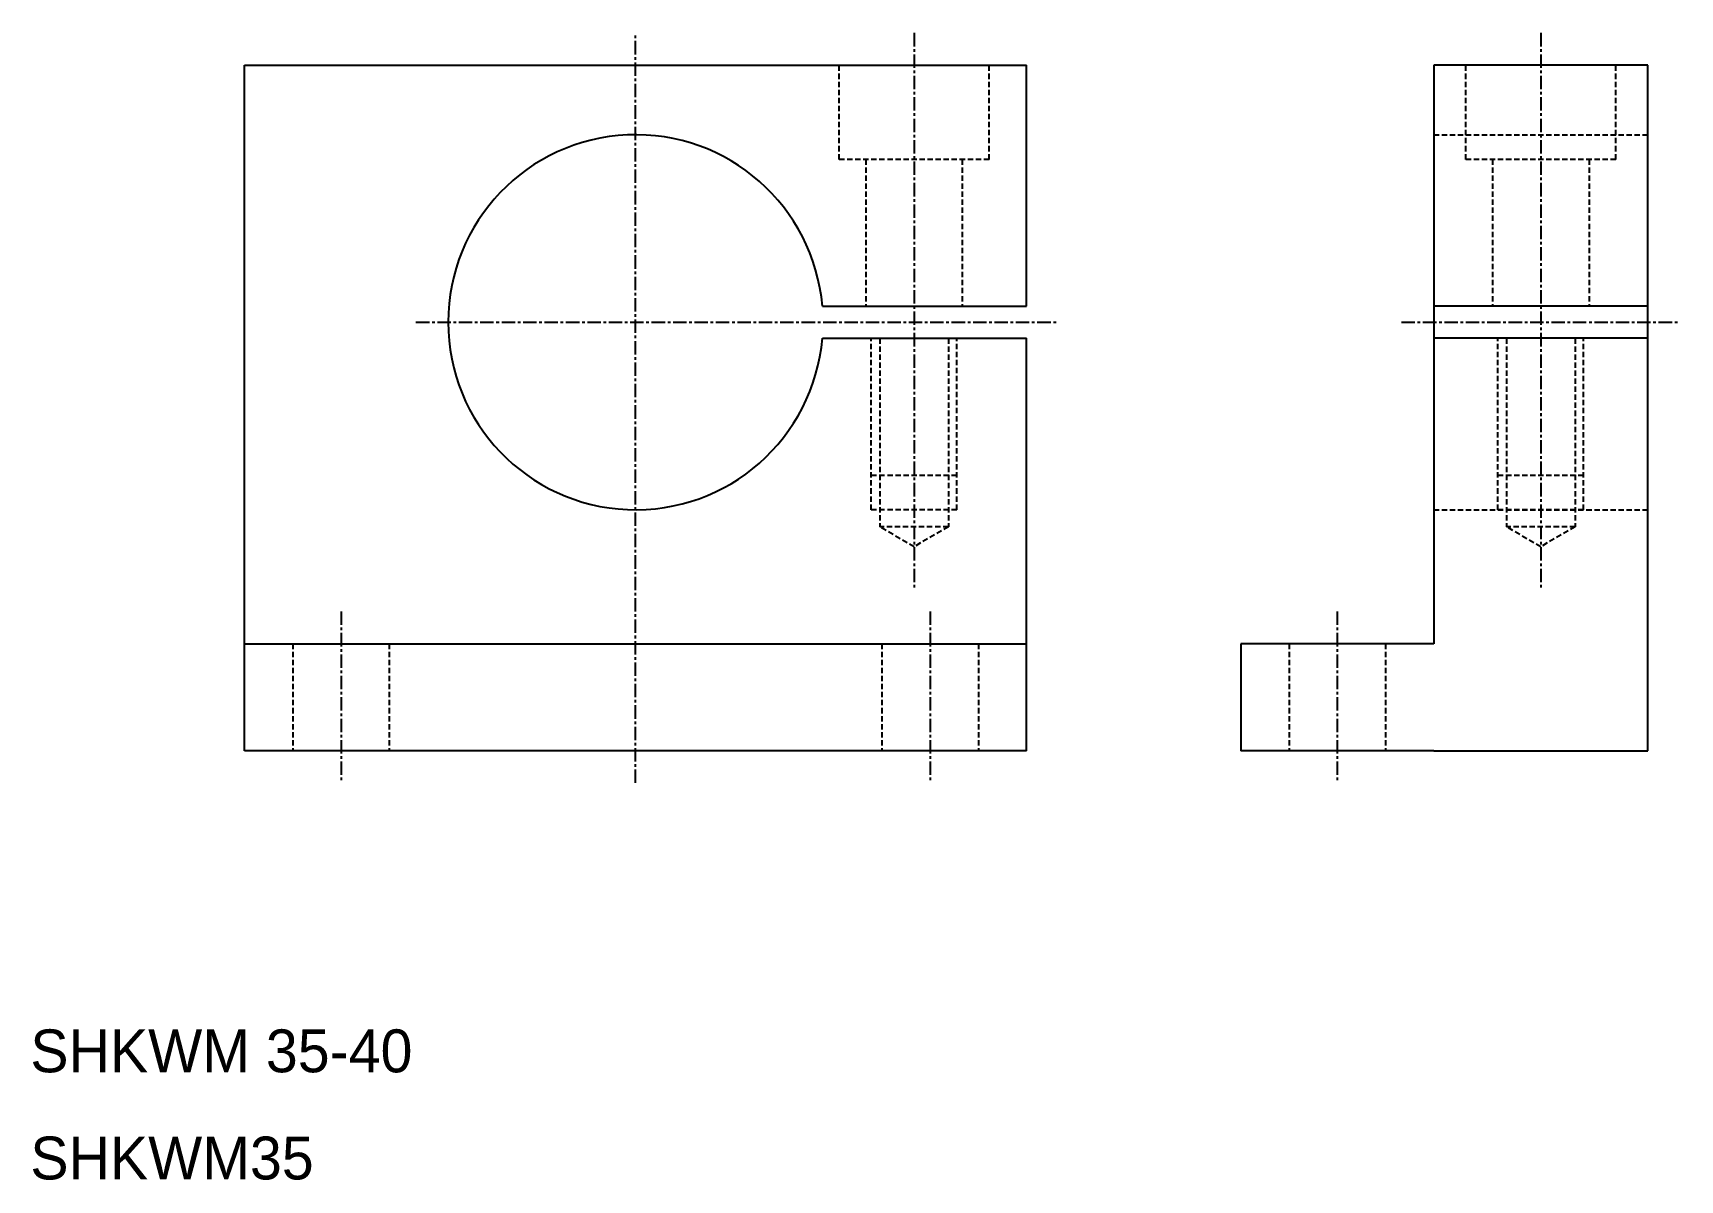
# Model space of a CAD drawing. Extents: x 10 to 164, y 10 to 117.
import ezdxf

# ---------------------------------------------------------------- set-up
doc = ezdxf.new("R2010")
doc.units = 0
doc.linetypes.add('CENTER', pattern=[2, 1.25, -0.25, 0.25, -0.25])
doc.linetypes.add('DASHED', pattern=[0.75, 0.5, -0.25])
doc.layers.get('0').update_dxf_attribs({"linetype": 'CONTINUOUS'})
doc.layers.add('CENTER', color=1, linetype='CENTER')

msp = doc.modelspace()

# ---------------------------------------------------------------- linework, layer by layer
at = {"color": 7, "linetype": 'CONTINUOUS'}
for p, q in [((30, 50), (30, 114)), ((30, 114), (66.5, 114)), ((66.5, 114), (103, 114)), ((103, 91.5), (103, 114)), ((141, 114), (141, 60)), ((161, 114), (141, 114)), ((161, 50), (161, 114)), ((83.94, 91.5), (103, 91.5)), ((161, 91.5), (141, 91.5)), ((83.94, 88.5), (103, 88.5)), ((103, 50), (103, 88.5)), ((161, 88.5), (141, 88.5)), ((30, 60), (103, 60)), ((123, 60), (123, 50)), ((141, 60), (123, 60)), ((103, 50), (30, 50)), ((141, 50), (123, 50)), ((141, 50), (161, 50))]:
    msp.add_line(p, q, dxfattribs=at)
at = {"color": 3, "linetype": 'DASHED'}
for p, q in [((85.5, 105.2), (85.5, 114)), ((99.5, 105.2), (99.5, 114)), ((144, 105.2), (144, 114)), ((158, 105.2), (158, 114)), ((141, 107.5), (161, 107.5)), ((99.5, 105.2), (85.5, 105.2)), ((88, 105.2), (88, 91.5)), ((97, 105.2), (97, 91.5)), ((158, 105.2), (144, 105.2)), ((146.5, 105.2), (146.5, 91.5)), ((155.5, 105.2), (155.5, 91.5)), ((88.5, 72.5), (88.5, 88.5)), ((89.3, 88.5), (89.3, 70.9)), ((95.7, 88.5), (95.7, 70.9)), ((96.5, 72.5), (96.5, 88.5)), ((147, 72.5), (147, 88.5)), ((147.8, 88.5), (147.8, 70.9)), ((154.2, 88.5), (154.2, 70.9)), ((155, 72.5), (155, 88.5)), ((96.5, 75.7), (88.5, 75.7)), ((155, 75.7), (147, 75.7)), ((96.5, 72.5), (88.5, 72.5)), ((141, 72.5), (161, 72.5)), ((155, 72.5), (147, 72.5)), ((95.7, 70.9), (89.3, 70.9)), ((92.5, 69.05), (89.3, 70.9)), ((95.7, 70.9), (92.5, 69.05)), ((151, 69.05), (147.8, 70.9)), ((154.2, 70.9), (147.8, 70.9)), ((154.2, 70.9), (151, 69.05)), ((34.5, 60), (34.5, 50)), ((43.5, 60), (43.5, 50)), ((89.5, 60), (89.5, 50)), ((98.5, 60), (98.5, 50)), ((127.5, 60), (127.5, 50)), ((136.5, 60), (136.5, 50))]:
    msp.add_line(p, q, dxfattribs=at)
at = {"color": 7, "linetype": 'CONTINUOUS'}
msp.add_arc((66.5, 90), 17.5, 4.9171, 355.0829, dxfattribs=at)
at = {"layer": 'CENTER', "color": 1, "linetype": 'CENTER'}
for p, q in [((66.5, 47), (66.5, 117)), ((92.5, 117), (92.5, 65)), ((151, 117), (151, 65)), ((46, 90), (106, 90)), ((138, 90), (164, 90)), ((39, 63), (39, 47)), ((94, 63), (94, 47)), ((132, 63), (132, 47))]:
    msp.add_line(p, q, dxfattribs=at)

# ---------------------------------------------------------------- texts
at = {"color": 7, "linetype": 'CONTINUOUS'}
for s, p in [('SHKWM 35-40', (10, 20)), ('SHKWM35', (10, 10))]:
    msp.add_text(s, height=4, dxfattribs=at).set_placement(p)

doc.saveas('drawing.dxf')
